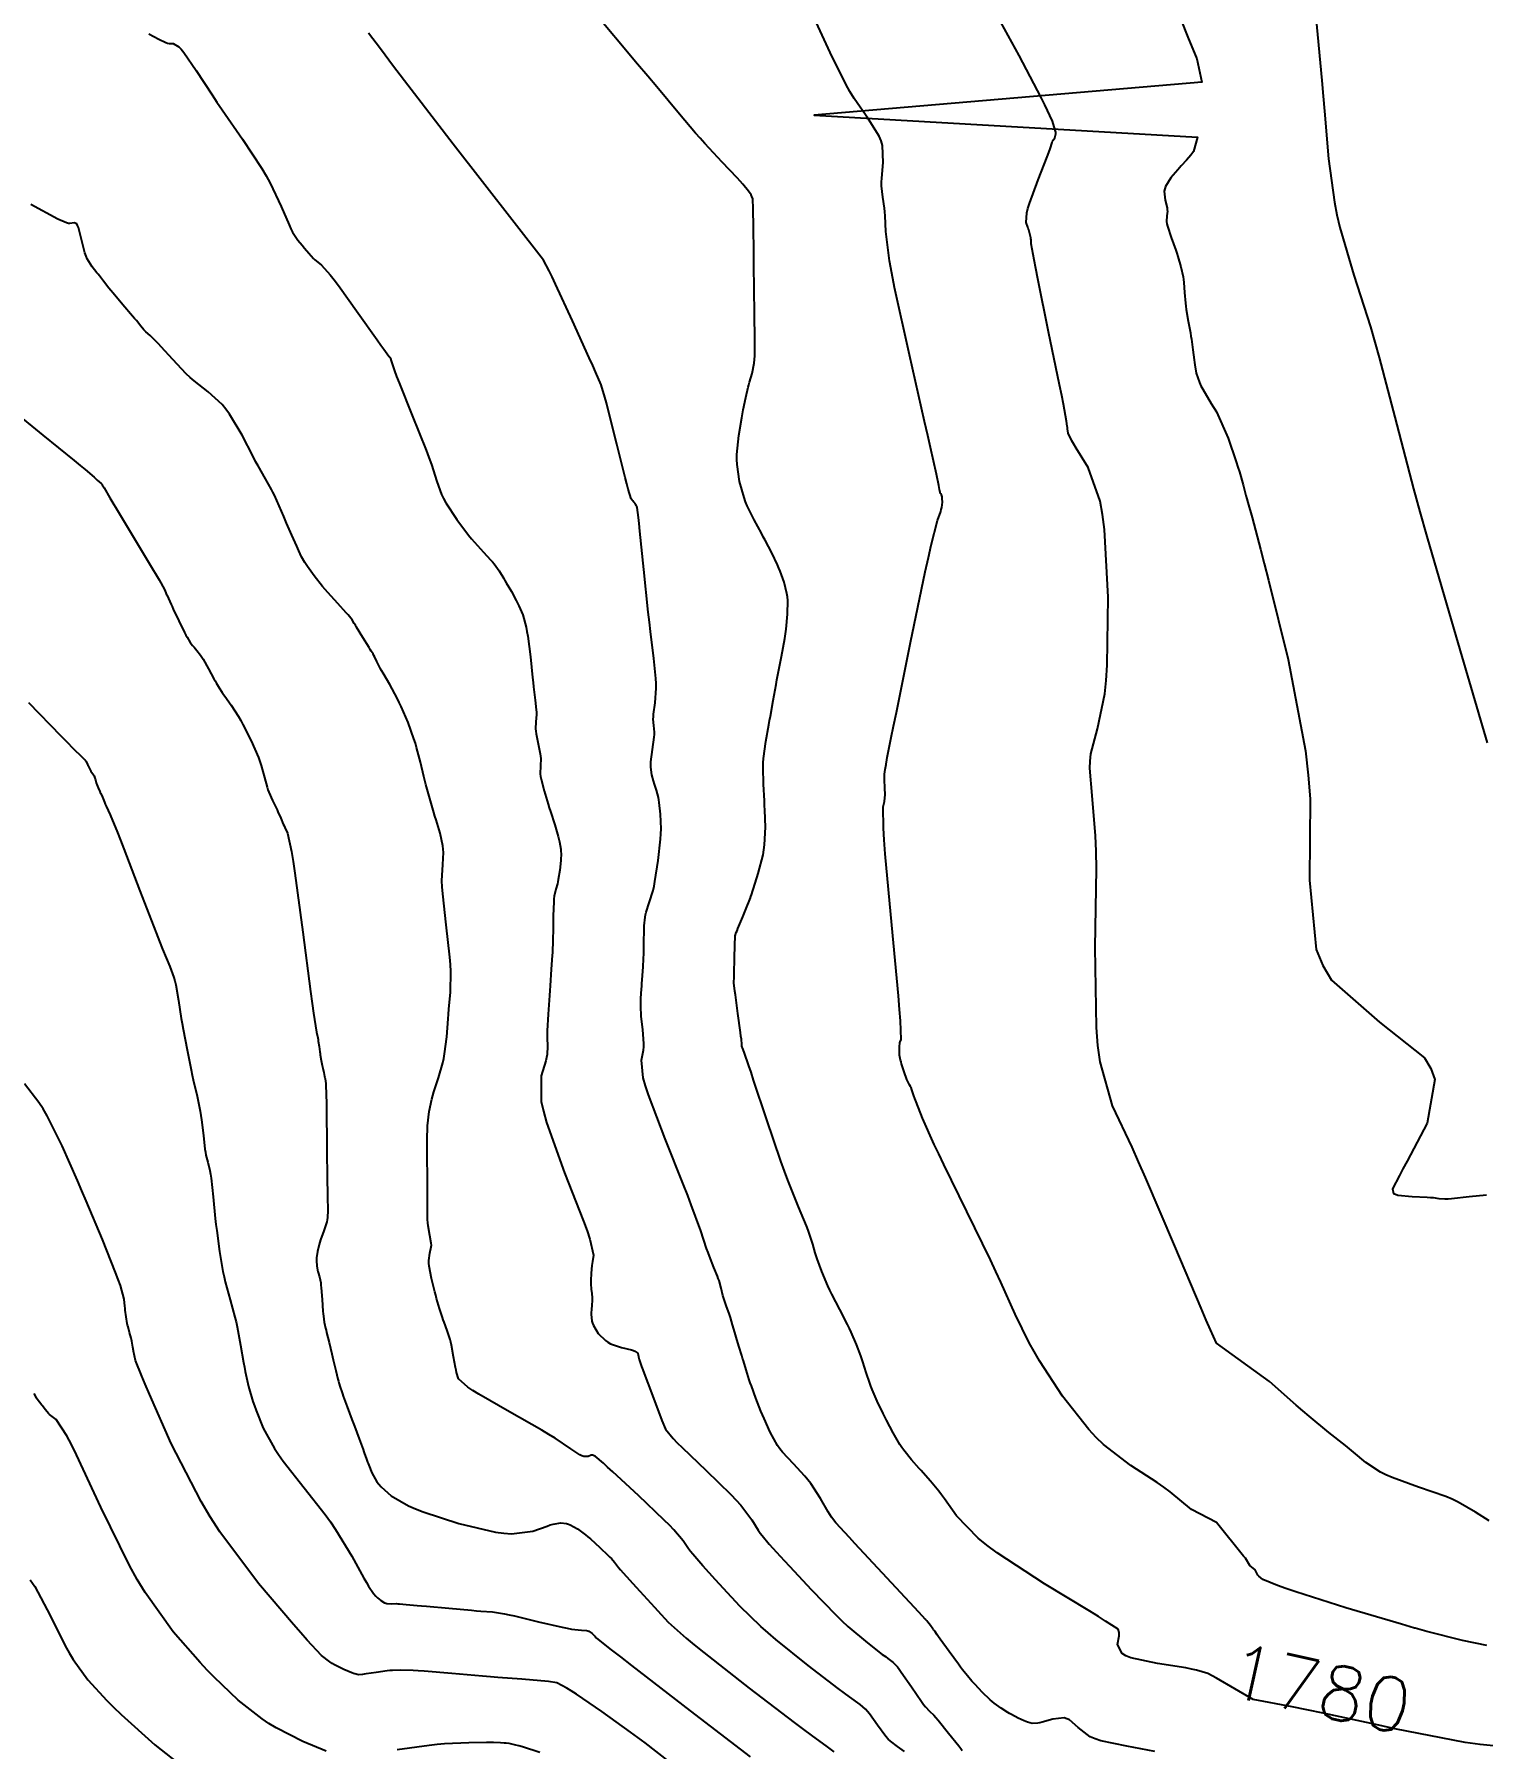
# Model space of a CAD drawing. Header units: metres. Extents: x 837477 to 838477, y 1189014 to 1191014.
# Drawn here: x 837916.7 to 838018.8, y 1189091.8 to 1189212.6 of the extents above; entities that cross this region are included whole.
import ezdxf

# ---------------------------------------------------------------- set-up
doc = ezdxf.new("R2010")
doc.units = ezdxf.units.M
doc.header["$LTSCALE"] = 0.3
doc.layers.add('COTAS 10', color=1, linetype='Continuous')
doc.styles.get("Standard").update_dxf_attribs({"font": 'simplex.shx'})

msp = doc.modelspace()

# ---------------------------------------------------------------- linework, layer by layer
at = {"layer": 'COTAS 10'}
for points, elevation in [([(838019.526, 1189091.984), (838018.593, 1189092.078), (838017.528, 1189092.224), (838012.58, 1189093.183), (838011.438, 1189093.432), (838007.511, 1189094.288), (838006.37, 1189094.526), (838005.342, 1189094.734), (838002.58, 1189095.24), (838000, 1189096.744), (837999.998, 1189096.745), (837999.388, 1189097.079), (837998.599, 1189097.315), (837998.243, 1189097.389), (837997.829, 1189097.467), (837995.839, 1189097.779), (837993.961, 1189098.192), (837993.618, 1189098.333), (837993.35, 1189098.485), (837993.021, 1189099.133), (837993.131, 1189099.738), (837993.14, 1189099.864), (837993.14, 1189099.972), (837993.064, 1189100.211), (837992.187, 1189100.774), (837991.681, 1189101.086), (837991.063, 1189101.466), (837987.88, 1189103.404), (837984.541, 1189105.583), (837983.823, 1189106.116), (837983.195, 1189106.619), (837981.673, 1189108.179), (837980.822, 1189109.383), (837980.617, 1189109.662), (837980.425, 1189109.916), (837979.843, 1189110.635), (837979.337, 1189111.207), (837979.193, 1189111.369), (837979.047, 1189111.533), (837978.508, 1189112.137), (837977.972, 1189112.804), (837977.829, 1189113.007), (837977.689, 1189113.217), (837977.201, 1189114.045), (837976.744, 1189114.92), (837976.622, 1189115.161), (837976.504, 1189115.402), (837976.094, 1189116.266), (837975.735, 1189117.099), (837975.647, 1189117.32), (837975.565, 1189117.537), (837975.311, 1189118.286), (837975.073, 1189119.026), (837975, 1189119.238), (837974.924, 1189119.453), (837974.627, 1189120.253), (837974.253, 1189121.129), (837974.129, 1189121.391), (837973.997, 1189121.663), (837973.444, 1189122.717), (837972.879, 1189123.803), (837972.738, 1189124.095), (837972.604, 1189124.384), (837972.179, 1189125.393), (837971.851, 1189126.288), (837971.779, 1189126.504), (837971.715, 1189126.706), (837971.549, 1189127.32), (837971.326, 1189128.042), (837971.225, 1189128.312), (837971.107, 1189128.612), (837970.541, 1189129.95), (837969.784, 1189131.835), (837969.546, 1189132.48), (837969.295, 1189133.179), (837968.286, 1189136.146), (837967.379, 1189138.885), (837967.194, 1189139.438), (837967.036, 1189139.903), (837966.703, 1189140.845), (837966.587, 1189141.15), (837966.567, 1189141.213), (837966.552, 1189141.268), (837966.54, 1189141.389), (837966.512, 1189141.762), (837966.486, 1189141.974), (837966.454, 1189142.234), (837966.272, 1189143.568), (837966.087, 1189144.898), (837966.052, 1189145.155), (837966.024, 1189145.365), (837965.981, 1189145.72), (837965.984, 1189145.761), (837965.985, 1189145.772), (837965.985, 1189145.782), (837965.988, 1189145.818), (837965.996, 1189146.088), (837966, 1189146.246), (837966.006, 1189146.44), (837966.032, 1189147.441), (837966.057, 1189148.44), (837966.062, 1189148.633), (837966.066, 1189148.79), (837966.072, 1189149.054), (837966.154, 1189149.275), (837966.205, 1189149.405), (837966.269, 1189149.565), (837966.604, 1189150.391), (837966.94, 1189151.215), (837967.005, 1189151.374), (837967.058, 1189151.503), (837967.148, 1189151.717), (837967.156, 1189151.733), (837967.157, 1189151.736), (837967.16, 1189151.748), (837967.243, 1189152.013), (837967.295, 1189152.178), (837967.36, 1189152.383), (837967.702, 1189153.454), (837968.038, 1189154.761), (837968.1, 1189155.115), (837968.148, 1189155.466), (837968.208, 1189156.704), (837968.169, 1189157.908), (837968.154, 1189158.238), (837968.137, 1189158.566), (837968.063, 1189159.737), (837968.038, 1189160.903), (837968.051, 1189161.228), (837968.074, 1189161.554), (837968.234, 1189162.74), (837968.446, 1189163.909), (837968.502, 1189164.224), (837968.558, 1189164.536), (837968.75, 1189165.632), (837968.954, 1189166.759), (837969.016, 1189167.091), (837969.081, 1189167.43), (837969.338, 1189168.724), (837969.571, 1189170.004), (837969.621, 1189170.335), (837969.666, 1189170.655), (837969.773, 1189171.725), (837969.777, 1189172.678), (837969.757, 1189172.924), (837969.726, 1189173.163), (837969.538, 1189173.962), (837969.25, 1189174.736), (837969.157, 1189174.958), (837969.058, 1189175.185), (837968.652, 1189176.033), (837968.191, 1189176.919), (837968.057, 1189177.169), (837967.92, 1189177.422), (837967.403, 1189178.352), (837966.922, 1189179.341), (837966.807, 1189179.631), (837966.7, 1189179.927), (837966.383, 1189181.053), (837966.214, 1189182.262), (837966.201, 1189182.61), (837966.202, 1189182.964), (837966.33, 1189184.292), (837966.541, 1189185.537), (837966.596, 1189185.838), (837966.649, 1189186.121), (837966.827, 1189186.987), (837966.997, 1189187.697), (837967.045, 1189187.882), (837967.094, 1189188.061), (837967.274, 1189188.666), (837967.415, 1189189.391), (837967.44, 1189189.645), (837967.458, 1189189.924), (837967.471, 1189191.124), (837967.442, 1189192.824), (837967.433, 1189193.417), (837967.425, 1189194.063), (837967.392, 1189196.837), (837967.359, 1189199.371), (837967.351, 1189199.865), (837967.343, 1189200.268), (837967.315, 1189200.978), (837967.255, 1189201.134), (837967.226, 1189201.189), (837967.192, 1189201.25), (837967.024, 1189201.512), (837966.616, 1189202.007), (837966.429, 1189202.215), (837966.212, 1189202.454), (837965.16, 1189203.57), (837963.935, 1189204.886), (837963.607, 1189205.25), (837963.284, 1189205.614), (837962.159, 1189206.93), (837960.545, 1189208.861), (837959.914, 1189209.614), (837959.203, 1189210.461), (837955.971, 1189214.305)], 1780), ([(837996.841, 1189215.224), (837998.03, 1189212.242), (837998.332, 1189211.523), (837998.622, 1189210.851), (837998.957, 1189209.198), (837971.651, 1189206.877), (837998.656, 1189205.33), (837998.371, 1189204.301), (837998.322, 1189204.232), (837998.254, 1189204.144), (837998.181, 1189204.054), (837997.882, 1189203.707), (837997.515, 1189203.295), (837997.4, 1189203.164), (837997.279, 1189203.026), (837996.793, 1189202.464), (837996.41, 1189201.852), (837996.354, 1189201.681), (837996.32, 1189201.51), (837996.377, 1189200.89), (837996.516, 1189200.339), (837996.533, 1189200.212), (837996.542, 1189200.096), (837996.498, 1189199.768), (837996.483, 1189199.379), (837996.511, 1189199.225), (837996.552, 1189199.05), (837996.814, 1189198.25), (837997.132, 1189197.365), (837997.208, 1189197.137), (837997.279, 1189196.917), (837997.494, 1189196.18), (837997.644, 1189195.484), (837997.675, 1189195.289), (837997.7, 1189195.092), (837997.753, 1189194.374), (837997.805, 1189193.623), (837997.831, 1189193.407), (837997.86, 1189193.187), (837998.007, 1189192.359), (837998.165, 1189191.529), (837998.202, 1189191.308), (837998.236, 1189191.089), (837998.335, 1189190.33), (837998.42, 1189189.63), (837998.446, 1189189.449), (837998.472, 1189189.274), (837998.572, 1189188.691), (837998.799, 1189188.032), (837998.905, 1189187.81), (837999.029, 1189187.571), (837999.632, 1189186.563), (838000, 1189185.977), (838000.833, 1189184.116), (838001.389, 1189182.445), (838001.509, 1189182.07), (838001.615, 1189181.733), (838001.872, 1189180.833), (838002.069, 1189180.082), (838002.136, 1189179.839), (838002.208, 1189179.582), (838002.515, 1189178.524), (838003.111, 1189176.288), (838003.366, 1189175.287), (838003.661, 1189174.12), (838005.048, 1189168.524), (838006.277, 1189162.078), (838006.472, 1189160.375), (838006.602, 1189158.706), (838006.547, 1189152.974), (838007.021, 1189148.093), (838007.486, 1189146.961), (838008.095, 1189145.925), (838011.5, 1189142.974), (838014.66, 1189140.465), (838015.115, 1189139.707), (838015.388, 1189138.922), (838014.857, 1189135.855), (838013.433, 1189133.169), (838013.144, 1189132.624), (838012.9, 1189132.164), (838012.396, 1189131.22), (838012.481, 1189130.905), (838012.609, 1189130.842), (838012.781, 1189130.789), (838013.78, 1189130.685), (838014.856, 1189130.641), (838015.077, 1189130.626), (838015.264, 1189130.61), (838015.665, 1189130.54), (838016.105, 1189130.514), (838016.317, 1189130.526), (838016.569, 1189130.545), (838017.806, 1189130.683), (838019.039, 1189130.794)], 1810), ([(838019.054, 1189099.044), (838017.341, 1189099.406), (838014.815, 1189100.043), (838014, 1189100.27), (838013.958, 1189100.281), (838013.033, 1189100.544), (838009.127, 1189101.716), (838005.582, 1189102.839), (838004.885, 1189103.071), (838004.311, 1189103.27), (838003.265, 1189103.704), (838002.995, 1189103.935), (838002.91, 1189104.005), (838002.719, 1189104.39), (838002.359, 1189104.678), (838002.051, 1189105.211), (838001.897, 1189105.343), (838000, 1189107.724), (837998.23, 1189108.644), (837996.732, 1189109.87), (837996.278, 1189110.206), (837995.807, 1189110.54), (837993.964, 1189111.735), (837992.036, 1189113.206), (837991.512, 1189113.714), (837990.991, 1189114.266), (837989.143, 1189116.624), (837987.523, 1189119.118), (837987.146, 1189119.755), (837986.799, 1189120.369), (837985.805, 1189122.396), (837984.8, 1189124.646), (837984.446, 1189125.4), (837984.06, 1189126.212), (837982.396, 1189129.621), (837980.778, 1189132.932), (837980.421, 1189133.682), (837980.104, 1189134.359), (837979.289, 1189136.204), (837978.834, 1189137.346), (837978.743, 1189137.58), (837978.668, 1189137.779), (837978.526, 1189138.202), (837978.477, 1189138.371), (837978.46, 1189138.411), (837978.443, 1189138.447), (837978.368, 1189138.549), (837978.259, 1189138.738), (837978.219, 1189138.829), (837978.175, 1189138.937), (837977.982, 1189139.463), (837977.801, 1189140.03), (837977.764, 1189140.162), (837977.733, 1189140.285), (837977.669, 1189140.64), (837977.65, 1189140.912), (837977.647, 1189140.983), (837977.646, 1189141.05), (837977.65, 1189141.277), (837977.676, 1189141.476), (837977.689, 1189141.527), (837977.704, 1189141.577), (837977.776, 1189141.739), (837977.728, 1189143.066), (837977.666, 1189143.849), (837977.584, 1189144.812), (837977.116, 1189149.793), (837976.654, 1189154.817), (837976.576, 1189155.809), (837976.52, 1189156.627), (837976.499, 1189158.136), (837976.594, 1189158.508), (837976.612, 1189158.609), (837976.626, 1189158.709), (837976.643, 1189159.062), (837976.632, 1189159.405), (837976.628, 1189159.498), (837976.623, 1189159.592), (837976.602, 1189159.925), (837976.594, 1189160.257), (837976.598, 1189160.35), (837976.605, 1189160.443), (837976.65, 1189160.78), (837976.711, 1189161.113), (837976.727, 1189161.203), (837976.743, 1189161.291), (837976.797, 1189161.604), (837977.08, 1189163.032), (837977.24, 1189163.824), (837977.435, 1189164.789), (837978.432, 1189169.706), (837979.473, 1189174.7), (837979.695, 1189175.714), (837979.888, 1189176.567), (837980.347, 1189178.314), (837980.565, 1189178.939), (837980.606, 1189179.085), (837980.639, 1189179.219), (837980.689, 1189179.605), (837980.675, 1189179.871), (837980.667, 1189179.93), (837980.657, 1189179.982), (837980.61, 1189180.115), (837980.563, 1189180.19), (837980.554, 1189180.205), (837980.546, 1189180.219), (837980.532, 1189180.249), (837980.529, 1189180.266), (837980.529, 1189180.271), (837980.528, 1189180.276), (837980.525, 1189180.296), (837980.483, 1189180.506), (837980.458, 1189180.63), (837980.426, 1189180.784), (837980.261, 1189181.58), (837979.844, 1189183.468), (837979.653, 1189184.31), (837979.43, 1189185.29), (837978.353, 1189189.986), (837977.312, 1189194.725), (837977.113, 1189195.733), (837976.952, 1189196.609), (837976.688, 1189198.676), (837976.649, 1189199.782), (837976.629, 1189200.053), (837976.605, 1189200.309), (837976.484, 1189201.104), (837976.399, 1189201.9), (837976.397, 1189202.155), (837976.405, 1189202.426), (837976.511, 1189203.534), (837976.453, 1189204.738), (837976.357, 1189205.07), (837976.227, 1189205.402), (837975.466, 1189206.595), (837974.452, 1189208.039), (837974.162, 1189208.528), (837973.868, 1189209.055), (837972.77, 1189211.285), (837971.786, 1189213.423)], 1790), ([(838019.225, 1189107.844), (838018.251, 1189108.439), (838017.025, 1189109.157), (838016.607, 1189109.351), (838016.156, 1189109.543), (838014.241, 1189110.217), (838012.37, 1189110.882), (838011.947, 1189111.068), (838011.564, 1189111.254), (838010.52, 1189111.935), (838009.65, 1189112.679), (838009.376, 1189112.906), (838009.088, 1189113.142), (838007.927, 1189114.069), (838006.52, 1189115.218), (838006.076, 1189115.594), (838005.609, 1189115.995), (838003.728, 1189117.65), (838000, 1189120.349), (837999.573, 1189121.301), (837999.282, 1189121.977), (837998.924, 1189122.815), (837997.067, 1189127.193), (837994.996, 1189132.014), (837994.503, 1189133.132), (837994.045, 1189134.155), (837992.678, 1189137.067), (837991.797, 1189140.175), (837991.645, 1189141.322), (837991.532, 1189142.593), (837991.456, 1189148.22), (837991.531, 1189153.78), (837991.515, 1189155.01), (837991.482, 1189156.105), (837991.227, 1189158.942), (837991.067, 1189160.854), (837991.093, 1189161.366), (837991.15, 1189161.871), (837991.613, 1189163.632), (837992.133, 1189166.097), (837992.226, 1189167.045), (837992.297, 1189168.109), (837992.369, 1189172.91), (837992.108, 1189177.69), (837991.969, 1189178.741), (837991.801, 1189179.674), (837990.95, 1189182.056), (837990.103, 1189183.405), (837989.937, 1189183.687), (837989.8, 1189183.929), (837989.552, 1189184.47), (837989.5, 1189184.77), (837989.487, 1189184.86), (837989.474, 1189184.953), (837989.43, 1189185.313), (837989.212, 1189186.51), (837989.089, 1189187.131), (837988.938, 1189187.877), (837988.168, 1189191.616), (837987.405, 1189195.337), (837987.258, 1189196.071), (837987.14, 1189196.678), (837986.948, 1189197.798), (837986.927, 1189198.079), (837986.917, 1189198.156), (837986.905, 1189198.233), (837986.846, 1189198.505), (837986.762, 1189198.793), (837986.735, 1189198.88), (837986.705, 1189198.969), (837986.58, 1189199.315), (837986.627, 1189199.998), (837986.705, 1189200.299), (837986.811, 1189200.649), (837987.428, 1189202.32), (837988.068, 1189203.932), (837988.189, 1189204.245), (837988.284, 1189204.501), (837988.424, 1189204.944), (837988.439, 1189205.034), (837988.456, 1189205.068), (837988.478, 1189205.105), (837988.604, 1189205.269), (837988.677, 1189205.565), (837988.665, 1189205.685), (837988.64, 1189205.821), (837988.437, 1189206.451), (837987.898, 1189207.607), (837987.662, 1189208.075), (837987.387, 1189208.607), (837986.082, 1189211.065), (837984.804, 1189213.433)], 1800), ([(838006.998, 1189213.803), (838007.426, 1189209.317), (838007.527, 1189208.205), (838007.621, 1189207.149), (838007.898, 1189203.803), (838008.311, 1189200.732), (838008.491, 1189199.849), (838008.699, 1189198.952), (838009.687, 1189195.593), (838010.843, 1189191.959), (838011.157, 1189190.889), (838011.468, 1189189.791), (838012.57, 1189185.593), (838013.891, 1189180.551), (838014.341, 1189178.921), (838014.827, 1189177.19), (838016.885, 1189170.093), (838018.733, 1189163.839), (838019.088, 1189162.639)], 1820), ([(837924.753, 1189212.593), (837925.451, 1189212.227), (837925.959, 1189211.98), (837926.076, 1189211.942), (837926.182, 1189211.916), (837926.476, 1189211.93), (837926.858, 1189211.697), (837927.02, 1189211.516), (837927.205, 1189211.283), (837928.077, 1189210.02), (837929.206, 1189208.308), (837929.553, 1189207.792), (837929.916, 1189207.258), (837931.351, 1189205.18), (837932.703, 1189203.116), (837933.014, 1189202.591), (837933.296, 1189202.087), (837934.085, 1189200.437), (837934.632, 1189199.149), (837934.762, 1189198.874), (837934.883, 1189198.633), (837935.243, 1189198.059), (837935.545, 1189197.708), (837935.715, 1189197.508), (837936.025, 1189197.139), (837936.352, 1189196.782), (837936.447, 1189196.69), (837936.544, 1189196.6), (837936.911, 1189196.3), (837937.541, 1189195.612), (837937.804, 1189195.278), (837938.106, 1189194.881), (837939.512, 1189192.931), (837940.849, 1189191.032), (837941.106, 1189190.667), (837941.313, 1189190.373), (837941.654, 1189189.891), (837941.679, 1189189.867), (837941.687, 1189189.86), (837941.696, 1189189.854), (837941.732, 1189189.831), (837941.77, 1189189.775), (837941.78, 1189189.748), (837941.789, 1189189.716), (837941.818, 1189189.556), (837942.064, 1189188.848), (837942.21, 1189188.47), (837942.39, 1189188.014), (837943.321, 1189185.708), (837944.286, 1189183.279), (837944.488, 1189182.745), (837944.661, 1189182.27), (837945.049, 1189181.054), (837945.387, 1189180.144), (837945.529, 1189179.862), (837945.693, 1189179.567), (837946.456, 1189178.395), (837947.29, 1189177.276), (837947.498, 1189177.016), (837947.696, 1189176.777), (837948.326, 1189176.09), (837948.841, 1189175.553), (837948.966, 1189175.407), (837949.083, 1189175.264), (837949.441, 1189174.759), (837949.76, 1189174.237), (837949.852, 1189174.082), (837949.946, 1189173.923), (837950.3, 1189173.313), (837950.644, 1189172.671), (837950.732, 1189172.491), (837950.817, 1189172.311), (837951.098, 1189171.656), (837951.339, 1189170.804), (837951.399, 1189170.5), (837951.457, 1189170.166), (837951.64, 1189168.716), (837951.794, 1189167.249), (837951.832, 1189166.905), (837951.869, 1189166.587), (837951.987, 1189165.663), (837952.058, 1189164.974), (837952.064, 1189164.803), (837952.066, 1189164.642), (837952.026, 1189164.136), (837952.005, 1189163.626), (837952.018, 1189163.463), (837952.04, 1189163.29), (837952.189, 1189162.587), (837952.338, 1189161.881), (837952.359, 1189161.707), (837952.372, 1189161.542), (837952.349, 1189161.022), (837952.341, 1189160.472), (837952.364, 1189160.287), (837952.397, 1189160.089), (837952.607, 1189159.256), (837952.892, 1189158.33), (837952.973, 1189158.073), (837953.054, 1189157.815), (837953.354, 1189156.881), (837953.607, 1189156.049), (837953.658, 1189155.855), (837953.702, 1189155.677), (837953.793, 1189155.166), (837953.804, 1189154.691), (837953.798, 1189154.535), (837953.787, 1189154.369), (837953.715, 1189153.682), (837953.611, 1189153.015), (837953.58, 1189152.861), (837953.548, 1189152.721), (837953.429, 1189152.327), (837953.326, 1189151.855), (837953.305, 1189151.665), (837953.288, 1189151.45), (837953.252, 1189150.46), (837953.24, 1189149.464), (837953.237, 1189149.244), (837953.234, 1189149.049), (837953.224, 1189148.55), (837953.202, 1189148.059), (837953.191, 1189147.869), (837953.177, 1189147.657), (837953.112, 1189146.696), (837953.031, 1189145.536), (837953.008, 1189145.198), (837952.984, 1189144.852), (837952.895, 1189143.541), (837952.832, 1189142.365), (837952.826, 1189142.105), (837952.823, 1189141.872), (837952.853, 1189141.269), (837952.82, 1189140.693), (837952.779, 1189140.478), (837952.724, 1189140.239), (837952.407, 1189139.177), (837952.411, 1189137.389), (837952.557, 1189136.692), (837952.766, 1189135.908), (837954.046, 1189132.349), (837955.389, 1189128.946), (837955.638, 1189128.261), (837955.833, 1189127.688), (837956.093, 1189126.545), (837956.014, 1189126.101), (837955.995, 1189125.967), (837955.978, 1189125.829), (837955.927, 1189125.295), (837955.903, 1189124.778), (837955.902, 1189124.652), (837955.905, 1189124.532), (837955.937, 1189124.161), (837955.975, 1189123.841), (837955.982, 1189123.754), (837955.986, 1189123.668), (837955.986, 1189123.36), (837955.969, 1189123.026), (837955.963, 1189122.923), (837955.956, 1189122.815), (837955.927, 1189122.385), (837955.982, 1189121.898), (837956.029, 1189121.755), (837956.09, 1189121.607), (837956.423, 1189121.041), (837956.932, 1189120.529), (837957.103, 1189120.416), (837957.288, 1189120.315), (837958.063, 1189120.052), (837958.763, 1189119.878), (837958.899, 1189119.832), (837959.01, 1189119.787), (837959.204, 1189119.636), (837959.241, 1189119.481), (837959.252, 1189119.434), (837959.265, 1189119.386), (837959.316, 1189119.197), (837959.481, 1189118.715), (837959.566, 1189118.483), (837959.667, 1189118.206), (837960.173, 1189116.85), (837960.701, 1189115.462), (837960.816, 1189115.166), (837960.917, 1189114.908), (837961.172, 1189114.295), (837961.711, 1189113.627), (837961.991, 1189113.334), (837962.329, 1189112.994), (837964.024, 1189111.378), (837965.775, 1189109.678), (837966.148, 1189109.286), (837966.473, 1189108.927), (837967.242, 1189107.916), (837967.707, 1189107.169), (837967.841, 1189106.977), (837967.976, 1189106.793), (837968.48, 1189106.18), (837969.251, 1189105.342), (837969.554, 1189105.014), (837969.896, 1189104.645), (837971.456, 1189102.968), (837973.163, 1189101.211), (837973.598, 1189100.791), (837974.017, 1189100.401), (837975.394, 1189099.233), (837976.447, 1189098.427), (837976.661, 1189098.266), (837976.842, 1189098.131), (837977.217, 1189097.864), (837977.509, 1189097.543), (837977.637, 1189097.373), (837977.785, 1189097.167), (837978.493, 1189096.134), (837979.202, 1189095.103), (837979.351, 1189094.899), (837979.48, 1189094.73), (837979.777, 1189094.416), (837980.083, 1189094.131), (837980.218, 1189093.98), (837980.374, 1189093.798), (837981.119, 1189092.882), (837981.836, 1189091.979), (837981.974, 1189091.805), (837982.086, 1189091.664)], 1760), ([(837995.65, 1189091.574), (837993.674, 1189091.95), (837991.844, 1189092.339), (837991.448, 1189092.476), (837991.1, 1189092.627), (837990.244, 1189093.279), (837989.64, 1189093.817), (837989.452, 1189093.895), (837989.255, 1189093.943), (837988.465, 1189093.861), (837987.724, 1189093.645), (837987.557, 1189093.608), (837987.406, 1189093.581), (837987.001, 1189093.566), (837986.669, 1189093.653), (837986.565, 1189093.69), (837986.455, 1189093.733), (837986.015, 1189093.936), (837985.543, 1189094.188), (837985.412, 1189094.261), (837985.282, 1189094.337), (837984.816, 1189094.624), (837984.33, 1189094.98), (837984.189, 1189095.099), (837984.044, 1189095.227), (837983.494, 1189095.764), (837982.985, 1189096.3), (837982.866, 1189096.428), (837982.756, 1189096.547), (837982.44, 1189096.902), (837982.088, 1189097.348), (837981.955, 1189097.525), (837981.807, 1189097.724), (837981.147, 1189098.636), (837980.532, 1189099.498), (837980.413, 1189099.667), (837980.316, 1189099.805), (837980.148, 1189100.049), (837980.085, 1189100.141), (837980.054, 1189100.182), (837980.018, 1189100.231), (837979.836, 1189100.468), (837979.658, 1189100.697), (837979.595, 1189100.778), (837979.545, 1189100.842), (837979.536, 1189100.853), (837979.534, 1189100.856), (837979.531, 1189100.858), (837979.522, 1189100.867), (837979.513, 1189100.877), (837979.51, 1189100.879), (837979.507, 1189100.882), (837979.497, 1189100.894), (837979.025, 1189101.401), (837976.463, 1189104.151), (837974.519, 1189106.24), (837974.13, 1189106.659), (837973.805, 1189107.008), (837973.168, 1189107.696), (837972.87, 1189108.104), (837972.759, 1189108.277), (837972.635, 1189108.477), (837972.081, 1189109.415), (837971.404, 1189110.461), (837971.202, 1189110.729), (837970.993, 1189110.987), (837970.186, 1189111.839), (837969.416, 1189112.663), (837969.23, 1189112.904), (837969.057, 1189113.151), (837968.533, 1189114.086), (837968.108, 1189115.044), (837967.998, 1189115.304), (837967.891, 1189115.563), (837967.531, 1189116.48), (837967.219, 1189117.334), (837967.143, 1189117.553), (837967.071, 1189117.765), (837966.848, 1189118.465), (837966.653, 1189119.118), (837966.598, 1189119.299), (837966.543, 1189119.482), (837966.343, 1189120.144), (837966.152, 1189120.778), (837966.103, 1189120.943), (837966.056, 1189121.104), (837965.899, 1189121.645), (837965.745, 1189122.153), (837965.699, 1189122.293), (837965.651, 1189122.432), (837965.469, 1189122.93), (837965.293, 1189123.429), (837965.25, 1189123.568), (837965.209, 1189123.709), (837965.082, 1189124.22), (837964.938, 1189124.76), (837964.886, 1189124.917), (837964.829, 1189125.079), (837964.581, 1189125.693), (837964.267, 1189126.475), (837964.168, 1189126.743), (837964.064, 1189127.033), (837963.645, 1189128.265), (837962.984, 1189130.097), (837962.728, 1189130.764), (837962.44, 1189131.502), (837961.133, 1189134.744), (837959.958, 1189137.843), (837959.752, 1189138.49), (837959.598, 1189139.044), (837959.474, 1189140.283), (837959.618, 1189141), (837959.633, 1189141.226), (837959.637, 1189141.463), (837959.562, 1189142.418), (837959.455, 1189143.385), (837959.439, 1189143.63), (837959.428, 1189143.865), (837959.438, 1189144.63), (837959.484, 1189145.306), (837959.496, 1189145.485), (837959.508, 1189145.659), (837959.55, 1189146.257), (837959.587, 1189146.872), (837959.595, 1189147.058), (837959.604, 1189147.249), (837959.628, 1189147.995), (837959.645, 1189148.745), (837959.649, 1189148.939), (837959.653, 1189149.127), (837959.662, 1189149.757), (837959.722, 1189150.365), (837959.757, 1189150.539), (837959.8, 1189150.715), (837960.022, 1189151.373), (837960.286, 1189152.241), (837960.355, 1189152.55), (837960.422, 1189152.888), (837960.652, 1189154.358), (837960.812, 1189155.872), (837960.835, 1189156.239), (837960.849, 1189156.582), (837960.824, 1189157.629), (837960.728, 1189158.434), (837960.698, 1189158.625), (837960.666, 1189158.801), (837960.538, 1189159.319), (837960.401, 1189159.745), (837960.327, 1189159.979), (837960.197, 1189160.401), (837960.127, 1189160.931), (837960.128, 1189161.117), (837960.138, 1189161.319), (837960.247, 1189162.188), (837960.363, 1189163.042), (837960.378, 1189163.234), (837960.384, 1189163.406), (837960.345, 1189163.871), (837960.302, 1189164.323), (837960.308, 1189164.488), (837960.321, 1189164.67), (837960.428, 1189165.473), (837960.51, 1189166.511), (837960.507, 1189166.84), (837960.493, 1189167.189), (837960.348, 1189168.602), (837960.107, 1189170.494), (837960.032, 1189171.144), (837959.953, 1189171.85), (837959.638, 1189174.855), (837959.362, 1189177.572), (837959.307, 1189178.095), (837959.262, 1189178.52), (837959.176, 1189179.228), (837959.15, 1189179.288), (837959.134, 1189179.322), (837959.102, 1189179.381), (837959.069, 1189179.438), (837959.061, 1189179.452), (837959.052, 1189179.467), (837959.023, 1189179.515), (837958.99, 1189179.562), (837958.979, 1189179.575), (837958.967, 1189179.588), (837958.92, 1189179.638), (837958.861, 1189179.702), (837958.843, 1189179.724), (837958.824, 1189179.748), (837958.746, 1189179.851), (837958.541, 1189180.513), (837958.44, 1189180.889), (837958.321, 1189181.348), (837957.734, 1189183.703), (837957.135, 1189186.106), (837957.008, 1189186.596), (837956.897, 1189187.011), (837956.638, 1189187.872), (837956.235, 1189188.786), (837956.034, 1189189.233), (837955.794, 1189189.764), (837954.602, 1189192.382), (837953.411, 1189194.965), (837953.172, 1189195.473), (837952.972, 1189195.892), (837952.574, 1189196.659), (837946.196, 1189204.838), (837942, 1189210.295), (837941.07, 1189211.535), (837940.241, 1189212.658)], 1770), ([(837978.021, 1189091.577), (837977.515, 1189091.928), (837977.012, 1189092.305), (837976.861, 1189092.459), (837976.706, 1189092.634), (837976.105, 1189093.443), (837975.535, 1189094.242), (837975.399, 1189094.411), (837975.272, 1189094.556), (837974.894, 1189094.892), (837974.14, 1189095.427), (837973.776, 1189095.698), (837973.345, 1189096.023), (837971.23, 1189097.641), (837968.937, 1189099.48), (837968.393, 1189099.944), (837967.89, 1189100.389), (837966.404, 1189101.833), (837965.257, 1189103.069), (837964.968, 1189103.382), (837964.691, 1189103.683), (837963.792, 1189104.665), (837963.081, 1189105.481), (837962.923, 1189105.677), (837962.78, 1189105.861), (837962.403, 1189106.416), (837961.755, 1189107.195), (837961.442, 1189107.52), (837961.072, 1189107.891), (837959.251, 1189109.626), (837957.448, 1189111.294), (837957.088, 1189111.623), (837956.789, 1189111.894), (837956.212, 1189112.395), (837956.024, 1189112.467), (837955.97, 1189112.468), (837955.915, 1189112.46), (837955.711, 1189112.364), (837955.398, 1189112.356), (837955.274, 1189112.403), (837955.135, 1189112.473), (837954.496, 1189112.904), (837953.38, 1189113.651), (837952.939, 1189113.92), (837952.44, 1189114.215), (837950.162, 1189115.506), (837948, 1189116.755), (837947.575, 1189117.024), (837947.225, 1189117.26), (837946.587, 1189117.835), (837946.442, 1189118.292), (837946.403, 1189118.455), (837946.365, 1189118.632), (837946.229, 1189119.4), (837946.08, 1189120.21), (837946.032, 1189120.414), (837945.981, 1189120.609), (837945.777, 1189121.24), (837945.56, 1189121.828), (837945.501, 1189121.996), (837945.443, 1189122.166), (837945.238, 1189122.796), (837945.029, 1189123.509), (837944.968, 1189123.732), (837944.906, 1189123.965), (837944.669, 1189124.897), (837944.503, 1189125.782), (837944.485, 1189125.986), (837944.479, 1189126.172), (837944.56, 1189126.695), (837944.659, 1189127.134), (837944.664, 1189127.267), (837944.66, 1189127.405), (837944.564, 1189127.944), (837944.441, 1189128.617), (837944.419, 1189128.838), (837944.402, 1189129.076), (837944.385, 1189130.06), (837944.393, 1189131.25), (837944.391, 1189131.616), (837944.389, 1189131.999), (837944.367, 1189133.515), (837944.37, 1189134.985), (837944.383, 1189135.339), (837944.401, 1189135.67), (837944.511, 1189136.67), (837944.697, 1189137.55), (837944.764, 1189137.805), (837944.838, 1189138.065), (837945.157, 1189139.041), (837945.468, 1189140.099), (837945.536, 1189140.41), (837945.596, 1189140.729), (837945.746, 1189141.946), (837945.846, 1189143.198), (837945.875, 1189143.538), (837945.904, 1189143.877), (837946.011, 1189145.079), (837946.033, 1189146.527), (837946.007, 1189147.021), (837945.968, 1189147.555), (837945.715, 1189149.819), (837945.467, 1189152.01), (837945.432, 1189152.498), (837945.412, 1189152.934), (837945.46, 1189154.082), (837945.518, 1189154.913), (837945.505, 1189155.15), (837945.479, 1189155.391), (837945.277, 1189156.284), (837944.993, 1189157.214), (837944.914, 1189157.477), (837944.836, 1189157.743), (837944.553, 1189158.722), (837944.281, 1189159.72), (837944.21, 1189159.997), (837944.14, 1189160.275), (837943.9, 1189161.283), (837943.626, 1189162.326), (837943.533, 1189162.627), (837943.434, 1189162.933), (837943.017, 1189164.079), (837942.538, 1189165.205), (837942.4, 1189165.499), (837942.26, 1189165.784), (837941.733, 1189166.749), (837941.262, 1189167.555), (837941.157, 1189167.74), (837941.064, 1189167.909), (837940.819, 1189168.385), (837940.674, 1189168.69), (837940.617, 1189168.804), (837940.559, 1189168.91), (837940.43, 1189169.114), (837940.359, 1189169.227), (837940.273, 1189169.366), (837939.837, 1189170.073), (837939.396, 1189170.793), (837939.307, 1189170.939), (837939.232, 1189171.063), (837939.081, 1189171.32), (837938.889, 1189171.56), (837938.789, 1189171.673), (837938.668, 1189171.807), (837938.061, 1189172.459), (837937.357, 1189173.236), (837937.175, 1189173.448), (837936.999, 1189173.659), (837936.411, 1189174.411), (837935.939, 1189175.069), (837935.836, 1189175.222), (837935.745, 1189175.361), (837935.518, 1189175.756), (837935.321, 1189176.178), (837935.25, 1189176.334), (837935.172, 1189176.508), (837934.826, 1189177.281), (837934.45, 1189178.137), (837934.352, 1189178.364), (837934.256, 1189178.587), (837933.933, 1189179.356), (837933.6, 1189180.096), (837933.498, 1189180.3), (837933.392, 1189180.504), (837932.975, 1189181.239), (837932.451, 1189182.158), (837932.278, 1189182.478), (837932.093, 1189182.827), (837931.324, 1189184.324), (837930.441, 1189185.816), (837930.185, 1189186.162), (837929.924, 1189186.478), (837928.937, 1189187.378), (837927.934, 1189188.156), (837927.662, 1189188.397), (837927.392, 1189188.649), (837926.441, 1189189.648), (837925.625, 1189190.559), (837925.442, 1189190.755), (837925.277, 1189190.927), (837924.833, 1189191.346), (837924.536, 1189191.605), (837924.463, 1189191.677), (837924.394, 1189191.749), (837924.179, 1189192.006), (837923.873, 1189192.394), (837923.746, 1189192.547), (837923.601, 1189192.72), (837922.926, 1189193.512), (837922.234, 1189194.326), (837922.078, 1189194.514), (837921.938, 1189194.685), (837921.562, 1189195.166), (837921.271, 1189195.55), (837921.184, 1189195.66), (837921.094, 1189195.771), (837920.748, 1189196.186), (837920.412, 1189196.741), (837920.328, 1189196.941), (837920.249, 1189197.16), (837919.998, 1189198.118), (837919.783, 1189198.961), (837919.726, 1189199.107), (837919.67, 1189199.215), (837919.478, 1189199.294), (837919.191, 1189199.23), (837919.076, 1189199.248), (837918.945, 1189199.283), (837918.341, 1189199.54), (837916.437, 1189200.58)], 1750), ([(837915.083, 1189186.104), (837917.282, 1189184.327), (837919.485, 1189182.55), (837919.917, 1189182.197), (837920.271, 1189181.906), (837920.907, 1189181.359), (837921.042, 1189181.219), (837921.08, 1189181.183), (837921.118, 1189181.149), (837921.259, 1189181.039), (837921.398, 1189180.913), (837921.435, 1189180.868), (837921.471, 1189180.819), (837921.595, 1189180.609), (837921.997, 1189179.915), (837922.208, 1189179.562), (837922.462, 1189179.138), (837923.739, 1189177.025), (837925.011, 1189174.913), (837925.262, 1189174.49), (837925.468, 1189174.138), (837925.849, 1189173.452), (837925.949, 1189173.215), (837925.978, 1189173.147), (837926.008, 1189173.077), (837926.124, 1189172.813), (837926.312, 1189172.406), (837926.387, 1189172.245), (837926.473, 1189172.063), (837926.869, 1189171.233), (837927.272, 1189170.415), (837927.363, 1189170.24), (837927.445, 1189170.088), (837927.663, 1189169.727), (837927.833, 1189169.51), (837927.883, 1189169.449), (837927.936, 1189169.388), (837928.139, 1189169.164), (837928.394, 1189168.826), (837928.479, 1189168.693), (837928.571, 1189168.542), (837928.957, 1189167.856), (837929.33, 1189167.166), (837929.414, 1189167.013), (837929.49, 1189166.877), (837929.696, 1189166.522), (837929.918, 1189166.187), (837930.004, 1189166.063), (837930.101, 1189165.925), (837930.542, 1189165.312), (837931.071, 1189164.497), (837931.223, 1189164.231), (837931.378, 1189163.948), (837931.959, 1189162.783), (837932.469, 1189161.611), (837932.579, 1189161.325), (837932.676, 1189161.055), (837932.912, 1189160.216), (837933.086, 1189159.52), (837933.144, 1189159.34), (837933.206, 1189159.166), (837933.463, 1189158.583), (837933.725, 1189158.059), (837933.79, 1189157.922), (837933.852, 1189157.788), (837934.048, 1189157.336), (837934.228, 1189156.914), (837934.28, 1189156.8), (837934.332, 1189156.687), (837934.528, 1189156.29), (837934.816, 1189154.982), (837934.926, 1189154.294), (837935.05, 1189153.465), (837935.606, 1189149.299), (837936.143, 1189145.126), (837936.255, 1189144.293), (837936.35, 1189143.601), (837936.561, 1189142.267), (837936.655, 1189141.856), (837936.677, 1189141.745), (837936.696, 1189141.636), (837936.751, 1189141.252), (837936.8, 1189140.874), (837936.815, 1189140.768), (837936.832, 1189140.662), (837936.898, 1189140.274), (837936.97, 1189139.905), (837936.989, 1189139.812), (837937.009, 1189139.722), (837937.077, 1189139.426), (837937.14, 1189139.141), (837937.156, 1189139.058), (837937.171, 1189138.973), (837937.219, 1189138.648), (837937.258, 1189137.769), (837937.267, 1189137.334), (837937.276, 1189136.815), (837937.3, 1189134.252), (837937.324, 1189131.665), (837937.331, 1189131.132), (837937.34, 1189130.679), (837937.374, 1189129.704), (837937.352, 1189129.206), (837937.325, 1189129.053), (837937.288, 1189128.893), (837937.081, 1189128.261), (837936.85, 1189127.626), (837936.799, 1189127.465), (837936.753, 1189127.31), (837936.634, 1189126.801), (837936.577, 1189126.362), (837936.57, 1189126.252), (837936.567, 1189126.145), (837936.59, 1189125.8), (837936.648, 1189125.488), (837936.667, 1189125.403), (837936.688, 1189125.319), (837936.775, 1189125.02), (837936.862, 1189124.596), (837936.883, 1189124.433), (837936.903, 1189124.251), (837936.963, 1189123.429), (837937.016, 1189122.604), (837937.032, 1189122.42), (837937.049, 1189122.255), (837937.112, 1189121.822), (837937.204, 1189121.415), (837937.238, 1189121.267), (837937.276, 1189121.104), (837937.448, 1189120.39), (837937.64, 1189119.595), (837937.692, 1189119.381), (837937.744, 1189119.17), (837937.925, 1189118.431), (837938.079, 1189117.812), (837938.114, 1189117.677), (837938.145, 1189117.558), (837938.228, 1189117.259), (837938.341, 1189116.927), (837938.391, 1189116.787), (837938.449, 1189116.627), (837938.727, 1189115.873), (837939.058, 1189114.984), (837939.15, 1189114.738), (837939.242, 1189114.493), (837939.575, 1189113.609), (837939.854, 1189112.861), (837939.911, 1189112.703), (837939.96, 1189112.565), (837940.067, 1189112.24), (837940.159, 1189111.968), (837940.199, 1189111.863), (837940.245, 1189111.745), (837940.463, 1189111.213), (837940.829, 1189110.59), (837940.969, 1189110.414), (837941.125, 1189110.237), (837941.826, 1189109.585), (837943.051, 1189108.886), (837943.537, 1189108.678), (837944.087, 1189108.465), (837946.602, 1189107.643), (837949.183, 1189107.037), (837949.775, 1189106.96), (837950.313, 1189106.921), (837951.812, 1189107.109), (837952.813, 1189107.47), (837953.038, 1189107.541), (837953.24, 1189107.599), (837953.779, 1189107.705), (837954.196, 1189107.652), (837954.322, 1189107.61), (837954.452, 1189107.557), (837954.956, 1189107.267), (837955.524, 1189106.842), (837955.693, 1189106.705), (837955.868, 1189106.558), (837956.544, 1189105.955), (837957.133, 1189105.394), (837957.253, 1189105.274), (837957.354, 1189105.169), (837957.563, 1189104.917), (837957.853, 1189104.553), (837958.004, 1189104.377), (837958.187, 1189104.17), (837959.105, 1189103.149), (837960.131, 1189102.024), (837960.381, 1189101.75), (837960.618, 1189101.492), (837961.352, 1189100.698), (837962.617, 1189099.567), (837963.189, 1189099.097), (837963.857, 1189098.559), (837967.066, 1189096.049), (837970.244, 1189093.619), (837970.891, 1189093.131), (837971.437, 1189092.723), (837972.571, 1189091.92), (837973.036, 1189091.57)], 1740), ([(837916.273, 1189165.487), (837918.558, 1189163.138), (837919.009, 1189162.676), (837919.381, 1189162.297), (837920.07, 1189161.606), (837920.227, 1189161.446), (837920.264, 1189161.401), (837920.298, 1189161.354), (837920.399, 1189161.183), (837920.479, 1189161.015), (837920.501, 1189160.972), (837920.522, 1189160.93), (837920.595, 1189160.788), (837920.671, 1189160.657), (837920.717, 1189160.587), (837920.807, 1189160.465), (837920.891, 1189160.327), (837920.91, 1189160.283), (837920.929, 1189160.235), (837920.981, 1189160.043), (837921.038, 1189159.827), (837921.059, 1189159.765), (837921.082, 1189159.703), (837921.183, 1189159.47), (837921.298, 1189159.225), (837921.329, 1189159.155), (837921.36, 1189159.084), (837921.473, 1189158.817), (837921.623, 1189158.462), (837921.679, 1189158.334), (837921.741, 1189158.194), (837922.016, 1189157.584), (837922.531, 1189156.34), (837922.744, 1189155.8), (837922.988, 1189155.176), (837924.123, 1189152.217), (837925.258, 1189149.265), (837925.502, 1189148.645), (837925.714, 1189148.11), (837926.226, 1189146.893), (837926.51, 1189146.126), (837926.579, 1189145.875), (837926.643, 1189145.608), (837926.842, 1189144.506), (837927.038, 1189143.237), (837927.101, 1189142.865), (837927.169, 1189142.483), (837927.443, 1189141.03), (837927.733, 1189139.607), (837927.81, 1189139.245), (837927.885, 1189138.896), (837928.146, 1189137.752), (837928.368, 1189136.686), (837928.419, 1189136.386), (837928.465, 1189136.085), (837928.594, 1189134.98), (837928.703, 1189134.013), (837928.736, 1189133.798), (837928.771, 1189133.605), (837928.908, 1189133.102), (837929.054, 1189132.512), (837929.093, 1189132.266), (837929.133, 1189131.984), (837929.276, 1189130.664), (837929.432, 1189129.127), (837929.48, 1189128.708), (837929.531, 1189128.292), (837929.73, 1189126.812), (837929.973, 1189125.401), (837930.052, 1189125.029), (837930.135, 1189124.664), (837930.474, 1189123.413), (837930.813, 1189122.194), (837930.895, 1189121.849), (837930.973, 1189121.502), (837931.213, 1189120.222), (837931.427, 1189118.982), (837931.487, 1189118.66), (837931.549, 1189118.347), (837931.778, 1189117.293), (837932.08, 1189116.239), (837932.187, 1189115.926), (837932.305, 1189115.604), (837932.816, 1189114.365), (837933.603, 1189112.94), (837933.894, 1189112.5), (837934.218, 1189112.04), (837937.171, 1189108.283), (837937.549, 1189107.754), (837937.909, 1189107.226), (837939.056, 1189105.343), (837939.913, 1189103.803), (837940.091, 1189103.492), (837940.242, 1189103.232), (837940.575, 1189102.711), (837940.755, 1189102.517), (837940.812, 1189102.464), (837940.87, 1189102.41), (837941.104, 1189102.217), (837941.369, 1189102.065), (837941.447, 1189102.037), (837941.528, 1189102.016), (837941.837, 1189101.994), (837942.196, 1189101.999), (837942.309, 1189101.995), (837942.426, 1189101.989), (837942.898, 1189101.948), (837943.666, 1189101.872), (837943.971, 1189101.843), (837944.316, 1189101.812), (837945.895, 1189101.671), (837947.486, 1189101.533), (837947.838, 1189101.503), (837948.152, 1189101.477), (837948.969, 1189101.412), (837949.811, 1189101.283), (837950.142, 1189101.216), (837950.515, 1189101.135), (837952.213, 1189100.73), (837953.878, 1189100.339), (837954.23, 1189100.266), (837954.535, 1189100.209), (837955.242, 1189100.132), (837955.6, 1189100.112), (837955.685, 1189100.09), (837955.763, 1189100.061), (837955.992, 1189099.9), (837956.153, 1189099.723), (837956.189, 1189099.684), (837956.22, 1189099.65), (837956.3, 1189099.563), (837957.345, 1189098.745), (837957.985, 1189098.25), (837958.776, 1189097.638), (837962.902, 1189094.457), (837967.142, 1189091.214)], 1730), ([(837961.445, 1189090.847), (837959.724, 1189092.185), (837959.213, 1189092.568), (837958.688, 1189092.956), (837956.666, 1189094.404), (837954.891, 1189095.614), (837954.522, 1189095.853), (837954.205, 1189096.05), (837953.502, 1189096.412), (837952.908, 1189096.506), (837952.66, 1189096.534), (837952.376, 1189096.562), (837951.05, 1189096.67), (837949.343, 1189096.8), (837948.819, 1189096.842), (837948.272, 1189096.887), (837946.11, 1189097.072), (837944.153, 1189097.234), (837943.735, 1189097.265), (837943.37, 1189097.289), (837942.501, 1189097.324), (837941.921, 1189097.295), (837941.738, 1189097.278), (837941.546, 1189097.258), (837940.774, 1189097.155), (837940.076, 1189097.052), (837939.93, 1189097.032), (837939.805, 1189097.016), (837939.525, 1189096.989), (837939.278, 1189097.044), (837939.173, 1189097.079), (837939.053, 1189097.124), (837938.489, 1189097.356), (837937.844, 1189097.686), (837937.673, 1189097.791), (837937.506, 1189097.902), (837936.929, 1189098.354), (837935.91, 1189099.43), (837935.464, 1189099.934), (837934.946, 1189100.529), (837932.485, 1189103.421), (837929.761, 1189107.05), (837929.079, 1189108.108), (837928.427, 1189109.189), (837926.33, 1189113.287), (837924.792, 1189116.767), (837924.492, 1189117.459), (837924.246, 1189118.032), (837923.815, 1189119.123), (837923.74, 1189119.464), (837923.72, 1189119.566), (837923.701, 1189119.67), (837923.632, 1189120.072), (837923.554, 1189120.486), (837923.529, 1189120.599), (837923.502, 1189120.711), (837923.392, 1189121.105), (837923.282, 1189121.511), (837923.255, 1189121.629), (837923.23, 1189121.749), (837923.151, 1189122.206), (837923.087, 1189122.685), (837923.07, 1189122.82), (837923.055, 1189122.956), (837923.004, 1189123.454), (837922.741, 1189124.406), (837922.592, 1189124.828), (837922.409, 1189125.319), (837921.473, 1189127.664), (837920.336, 1189130.373), (837920.027, 1189131.094), (837919.721, 1189131.802), (837918.635, 1189134.251), (837917.58, 1189136.362), (837917.293, 1189136.856), (837917.008, 1189137.312), (837915.996, 1189138.635)], 1720), ([(837937.239, 1189091.613), (837935.594, 1189092.292), (837933.714, 1189093.252), (837933.216, 1189093.559), (837932.728, 1189093.883), (837931.046, 1189095.2), (837929.359, 1189096.811), (837928.867, 1189097.32), (837928.365, 1189097.857), (837926.462, 1189100.022), (837924.481, 1189102.793), (837923.929, 1189103.712), (837923.376, 1189104.695), (837921.368, 1189108.791), (837919.659, 1189112.49), (837919.294, 1189113.222), (837918.976, 1189113.828), (837918.221, 1189114.963), (837917.832, 1189115.258), (837917.745, 1189115.333), (837917.667, 1189115.406), (837917.461, 1189115.648), (837917.307, 1189115.87), (837917.263, 1189115.929), (837917.217, 1189115.989), (837917.046, 1189116.197), (837916.879, 1189116.416), (837916.838, 1189116.482), (837916.797, 1189116.551), (837916.667, 1189116.817)], 1710), ([(837916.392, 1189103.682), (837916.713, 1189103.211), (837917.807, 1189101.154), (837918.845, 1189099.038), (837919.13, 1189098.53), (837919.415, 1189098.055), (837920.439, 1189096.624), (837921.783, 1189095.185), (837922.27, 1189094.706), (837922.808, 1189094.192), (837925.163, 1189092.047), (837927.95, 1189089.864)], 1700), ([(837952.302, 1189091.521), (837951.085, 1189091.902), (837950.834, 1189091.976), (837950.62, 1189092.037), (837950.155, 1189092.142), (837949.926, 1189092.159), (837949.794, 1189092.169), (837949.547, 1189092.19), (837949.048, 1189092.205), (837948.822, 1189092.207), (837948.559, 1189092.207), (837947.293, 1189092.198), (837945.6, 1189092.112), (837945.068, 1189092.064), (837944.508, 1189092.005), (837942.258, 1189091.704)], 1710)]:
    msp.add_lwpolyline(points, dxfattribs=dict(at, elevation=elevation))

# ---------------------------------------------------------------- texts
at = {"layer": 'COTAS 10', "insert": (838000.511, 1189095.566, 1780), "char_height": 3.8, "attachment_point": 7, "rotation": 347.54063}
msp.add_mtext('1780', dxfattribs=at)

doc.saveas('drawing.dxf')
